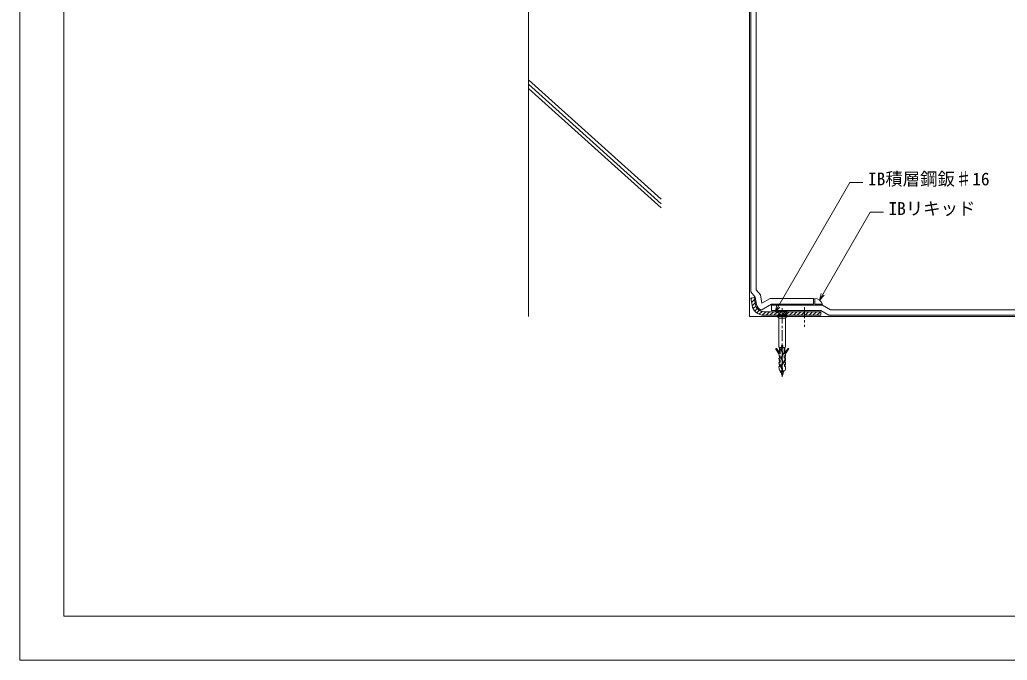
# Model space of a CAD drawing. Units: millimetres, scale not verified. Extents: x -840 to 840, y -594 to 594.
# Drawn here: x -840 to 54, y -594 to -15 of the extents above; entities that cross this region are included whole.
import ezdxf
from ezdxf.enums import TextEntityAlignment as Align

# ---------------------------------------------------------------- set-up
doc = ezdxf.new("R2010")
doc.units = ezdxf.units.MM
doc.header["$LTSCALE"] = 2
doc.linetypes.add('CHAIN1', pattern=[8, 5, -1, 1, -1])
for name, color, linetype, lineweight in [('0-0_寸法線', 7, 'Continuous', 9), ('0-1_文字', 5, 'Continuous', 9), ('0-3_輪郭線', 2, 'Continuous', 9), ('0-4_図面枠', 7, 'Continuous', 9), ('0-8_躯体', 7, 'Continuous', 9), ('0-B_IBｼｰﾄ', 7, 'Continuous', 9), ('0-C_中心線', 2, 'CHAIN1', 9), ('0-D_部材(ﾋﾞｽ類)', 7, 'Continuous', 9), ('0-E_部材(積層鋼板)', 4, 'Continuous', 9), ('0-F_IBリキッド', 7, 'Continuous', 9)]:
    doc.layers.add(name, color=color, linetype=linetype, lineweight=lineweight)
doc.styles.add('ＭＳ ゴシック', font='')
doc.styles.get('ＭＳ ゴシック').set_extended_font_data('MS Gothic')

msp = doc.modelspace()

# ---------------------------------------------------------------- linework, layer by layer
at = {"layer": '0-0_寸法線'}
for p, q in [((-156.316, -278.769), (-88.783, -161.798)), ((-88.783, -161.798), (-76.783, -161.798)), ((-116.184, -268.148), (-70.226, -188.546)), ((-70.226, -188.546), (-58.226, -188.546))]:
    msp.add_line(p, q, dxfattribs=at)
for points in [[(-111.941, -263.905), (-116.184, -268.148), (-114.631, -262.352)], [(-152.073, -274.527), (-156.316, -278.769), (-154.763, -272.974)]]:
    msp.add_lwpolyline(points, dxfattribs=at)
at = {"layer": '0-3_輪郭線'}
msp.add_lwpolyline([(800, 554), (-800, 554), (-800, -554), (800, -554)], close=True, dxfattribs=at)
at = {"layer": '0-4_図面枠'}
msp.add_lwpolyline([(840, -594), (840, 594), (-840, 594), (-840, -594)], close=True, dxfattribs=at)
at = {"layer": '0-8_躯体'}
for p, q in [((-379.365, -282.936), (-379.365, 317.064)), ((-179.365, -282.936), (-179.365, 317.064)), ((-379.431, -69.028), (-259.365, -177.055)), ((-379.407, -76.756), (-259.365, -184.806)), ((-379.365, -72.936), (-259.365, -181.013)), ((-179.365, -282.936), (420.635, -282.936))]:
    msp.add_line(p, q, dxfattribs=at)
at = {"layer": '0-B_IBｼｰﾄ'}
for p, q in [((-178.365, -260.765), (-178.365, 254.785)), ((-173.365, -258.945), (-173.365, 253.445)), ((-169.57, -263.468), (-173.365, -258.945)), ((-174.261, -265.655), (-178.365, -260.765)), ((-173.107, -272.205), (-174.261, -265.655)), ((-168.233, -271.052), (-169.57, -263.468)), ((-168.233, -271.052), (-160.815, -266.769)), ((-169.01, -277.274), (-159.475, -271.769)), ((-121.485, -271.769), (-159.475, -271.769)), ((-113.485, -272.769), (-159.475, -272.769)), ((-159.475, -277.769), (-159.475, -272.769)), ((-113.485, -272.769), (-106.268, -276.936)), ((-106.268, -276.936), (420.635, -276.936)), ((-114.825, -277.769), (-159.475, -277.769)), ((-114.825, -277.769), (-107.608, -281.936)), ((-107.608, -281.936), (420.635, -281.936))]:
    msp.add_line(p, q, dxfattribs=at)
msp.add_lwpolyline([(-121.485, -271.769), (-121.485, -266.769), (-160.815, -266.769)], dxfattribs=at)
msp.add_arc((-166.475, -271.036), 6.733, 190, 247.88812, dxfattribs=at)
at = {"layer": '0-C_中心線'}
for p, q in [((-149.825, -337.504), (-149.825, -273.606)), ((-129.825, -274.521), (-129.825, -292.521))]:
    msp.add_line(p, q, dxfattribs=at)
at = {"layer": '0-D_部材(ﾋﾞｽ類)'}
for p, q in [((-154.325, -278.769), (-145.325, -278.769)), ((-154.322, -282.936), (-145.327, -282.936)), ((-146.825, -284.451), (-152.825, -284.451)), ((-148.155, -281.599), (-151.495, -281.599)), ((-151.495, -282.334), (-151.495, -282.013)), ((-148.155, -282.013), (-148.155, -282.334)), ((-150.239, -311.465), (-150.808, -312.889)), ((-150.197, -311.45), (-150.777, -312.9)), ((-150.192, -313.135), (-149.621, -311.707)), ((-150.173, -310.363), (-150.173, -311.154)), ((-150.161, -313.147), (-149.581, -311.696)), ((-150.14, -310.344), (-150.14, -311.154)), ((-149.509, -311.154), (-149.509, -310.344)), ((-149.476, -311.154), (-149.476, -310.363)), ((-152.004, -315.939), (-152.202, -315.68)), ((-149.43, -317.122), (-150.798, -320.321)), ((-150.79, -321.2), (-149.411, -324.265)), ((-150.785, -313.756), (-149.437, -316.663)), ((-149.399, -317.135), (-150.768, -320.334)), ((-150.76, -321.187), (-149.381, -324.251)), ((-150.755, -313.742), (-149.407, -316.649)), ((-150.287, -320.541), (-148.917, -317.375)), ((-148.833, -323.943), (-150.281, -320.929)), ((-150.257, -320.554), (-148.886, -317.388)), ((-148.799, -323.936), (-150.251, -320.915)), ((-148.92, -316.418), (-150.188, -313.465)), ((-148.89, -316.404), (-150.157, -313.452)), ((-147.645, -315.939), (-147.447, -315.68)), ((-149.448, -324.834), (-150.996, -327.757)), ((-150.995, -328.907), (-150.27, -330.274)), ((-149.42, -324.851), (-150.966, -327.772)), ((-150.966, -328.891), (-150.24, -330.258)), ((-150.413, -328.05), (-148.827, -325.081)), ((-149.679, -329.942), (-150.407, -328.625)), ((-150.384, -328.065), (-148.797, -325.097)), ((-149.65, -329.926), (-150.378, -328.608)), ((-150.148, -330.632), (-150.181, -330.632)), ((-150.181, -330.632), (-150.161, -332.334)), ((-149.468, -330.632), (-149.501, -330.632)), ((-149.488, -332.334), (-149.468, -330.632)), ((-148.651, -332.334), (-151.662, -333.385)), ((-148.938, -332.334), (-151.662, -333.285)), ((-151.118, -332.334), (-151.032, -332.655)), ((-148.532, -332.334), (-150.741, -333.739)), ((-148.876, -335.111), (-150.516, -335.682)), ((-148.876, -335.211), (-150.516, -335.782)), ((-149.191, -334.796), (-150.283, -335.449)), ((-149.351, -335.393), (-150.157, -335.92))]:
    msp.add_line(p, q, dxfattribs=at)
for points in [[(-151.787, -281.306), (-154.325, -278.769), (-154.325, -278.469), (-145.325, -278.469), (-145.325, -278.769), (-147.862, -281.306)], [(-146.784, -284.392), (-145.327, -282.936), (-145.327, -282.334), (-154.322, -282.334), (-154.322, -282.936), (-152.865, -284.392)], [(-152.807, -284.534), (-152.807, -310.871), (-152.789, -310.871), (-152.718, -310.907), (-152.647, -310.907), (-152.575, -310.942), (-152.367, -310.989)], [(-147.282, -310.989), (-147.074, -310.942), (-147.002, -310.907), (-146.931, -310.907), (-146.86, -310.871), (-146.842, -310.871), (-146.842, -284.534)], [(-155.573, -312.748), (-152.825, -316.945), (-152.736, -318.545), (-151.669, -318.545), (-151.669, -320.767), (-152.825, -320.767), (-152.736, -322.385), (-151.722, -322.385), (-151.793, -324.59), (-152.825, -324.59), (-152.736, -326.207), (-151.865, -326.207), (-151.936, -328.43), (-152.825, -328.43), (-152.717, -330.57), (-152.075, -332.334), (-147.575, -332.334), (-146.932, -330.57), (-146.825, -328.43), (-147.713, -328.43), (-147.785, -326.207), (-146.913, -326.207), (-146.825, -324.59), (-147.856, -324.59), (-147.927, -322.385), (-146.913, -322.385), (-146.825, -320.767), (-147.98, -320.767), (-147.98, -318.545), (-146.913, -318.545), (-146.825, -316.945), (-144.076, -312.748)], [(-152.202, -311.191), (-152.202, -315.68), (-154.85, -312.215)], [(-150.173, -311.083), (-151.669, -311.083), (-151.669, -316.945), (-151.935, -316.945), (-151.935, -316.192)], [(-149.476, -311.083), (-147.98, -311.083), (-147.98, -316.945), (-147.714, -316.945), (-147.714, -316.192)], [(-144.799, -312.215), (-147.447, -315.68), (-147.447, -311.191)], [(-152.736, -318.545), (-152.736, -318.794), (-152.433, -319.559), (-152.398, -320.767)], [(-146.913, -318.545), (-146.913, -318.794), (-147.216, -319.559), (-147.251, -320.767)], [(-152.345, -324.59), (-152.362, -323.381), (-152.736, -322.581), (-152.736, -322.385)], [(-152.736, -326.207), (-152.736, -326.385), (-152.291, -327.221), (-152.273, -328.43)], [(-146.913, -326.207), (-146.913, -326.385), (-147.358, -327.221), (-147.376, -328.43)], [(-147.305, -324.59), (-147.287, -323.381), (-146.913, -322.581), (-146.913, -322.385)], [(-150.61, -332.334), (-151.032, -332.655), (-151.662, -333.285), (-151.662, -333.385), (-150.741, -333.739), (-150.283, -335.449), (-150.516, -335.682), (-150.516, -335.782), (-150.157, -335.92), (-149.825, -337.16), (-149.351, -335.393), (-148.876, -335.211), (-148.876, -335.111), (-149.191, -334.796), (-148.532, -332.334)], [(-150.148, -332.334), (-150.148, -331.357), (-149.501, -331.357), (-149.501, -332.334)]]:
    msp.add_lwpolyline(points, dxfattribs=at)
for centre, radius, start, end in [((-153.007, -284.534), 0.2, 0, 45), ((-152.495, -282.013), 1, 0, 45), ((-147.155, -282.013), 1, 135, 180), ((-146.642, -284.534), 0.2, 135, 180), ((-155.207, -312.487), 0.449, 37.38183, 215.39037), ((-152.409, -311.191), 0.207, 0, 78.37519), ((-149.825, -309.775), 0.683, 300.64443, 239.35557), ((-149.825, -309.775), 0.65, 298.99242, 241.00758), ((-150.936, -311.154), 0.763, 335.97512, 0), ((-150.936, -311.154), 0.796, 338.19323, 0), ((-150.936, -311.154), 1.427, 337.19074, 0), ((-150.936, -311.154), 1.46, 338.19323, 0), ((-147.24, -311.191), 0.207, 101.62481, 180), ((-144.442, -312.487), 0.449, 324.60963, 142.61817), ((-152.435, -316.192), 0.5, 0, 30.42714), ((-149.791, -313.295), 1.095, 158.2146, 204.87271), ((-149.791, -320.751), 1.095, 156.84042, 204.22194), ((-149.791, -313.295), 1.062, 158.17187, 204.87271), ((-149.791, -320.751), 1.062, 156.84042, 204.22194), ((-149.862, -320.728), 0.465, 156.27812, 205.66734), ((-149.862, -320.728), 0.431, 156.27812, 205.66734), ((-149.791, -313.295), 0.431, 158.20137, 203.23665), ((-149.791, -313.295), 0.398, 158.19323, 203.23665), ((-149.949, -316.9), 0.564, 336.84042, 24.87271), ((-149.949, -316.9), 0.597, 336.84042, 24.87271), ((-150.013, -316.9), 1.194, 336.58818, 23.8287), ((-150.013, -316.9), 1.228, 336.58818, 23.8287), ((-147.214, -316.192), 0.5, 149.57286, 180), ((-149.911, -328.331), 1.228, 152.09899, 207.95156), ((-149.911, -328.331), 1.194, 152.09899, 207.95156), ((-149.887, -328.331), 0.597, 151.87656, 209.41932), ((-149.887, -328.331), 0.564, 151.87656, 209.43109), ((-150.944, -330.632), 0.763, 0, 27.95156), ((-150.944, -330.632), 0.796, 0, 27.95156), ((-150.928, -330.632), 1.427, 0, 28.91197), ((-150.928, -330.632), 1.46, 0, 28.91198), ((-149.915, -324.518), 0.564, 325.90086, 26.66039), ((-149.915, -324.518), 0.597, 326.07565, 26.59167), ((-149.88, -324.518), 1.194, 331.85925, 28.78795), ((-149.88, -324.518), 1.228, 331.85949, 28.27499)]:
    msp.add_arc(centre, radius, start, end, dxfattribs=at)
at = {"layer": '0-E_部材(積層鋼板)'}
for p, q in [((-178.189, -267.373), (-176.944, -266.128)), ((-177.659, -270.379), (-174.926, -267.646)), ((-177.097, -273.352), (-174.396, -270.651)), ((-176.163, -275.954), (-173.774, -273.564)), ((-174.771, -278.097), (-172.515, -275.841)), ((-172.918, -279.78), (-170.653, -277.515)), ((-170.666, -281.063), (-168.162, -278.56)), ((-167.88, -281.813), (-164.836, -278.769)), ((-164.468, -281.936), (-161.301, -278.769)), ((-160.932, -281.936), (-157.765, -278.769)), ((-157.396, -281.936), (-154.23, -278.769)), ((-153.861, -281.936), (-150.694, -278.769)), ((-146.79, -281.936), (-143.623, -278.769)), ((-143.254, -281.936), (-140.088, -278.769)), ((-139.719, -281.936), (-136.552, -278.769)), ((-136.183, -281.936), (-133.017, -278.769)), ((-129.112, -281.936), (-125.946, -278.769)), ((-125.577, -281.936), (-122.41, -278.769)), ((-122.041, -281.936), (-118.874, -278.769)), ((-118.506, -281.936), (-115.339, -278.769)), ((-114.97, -281.936), (-114.825, -281.79))]:
    msp.add_line(p, q, dxfattribs=at)
for points in [[(-174.091, -272.379), (-175.246, -265.829), (-178.365, -266.379), (-177.21, -272.929)], [(-149.825, -281.936), (-149.825, -278.769), (-166.475, -278.769)], [(-166.475, -281.936), (-149.825, -281.936), (-129.825, -281.936), (-129.825, -278.769), (-149.825, -278.769), (-149.825, -281.936)], [(-150.325, -281.936), (-149.825, -281.435), (-147.159, -278.769)], [(-132.648, -281.936), (-129.825, -279.113), (-129.481, -278.769)]]:
    msp.add_lwpolyline(points, dxfattribs=at)
at = {"layer": '0-E_部材(積層鋼板)', "color": 7}
for points in [[(-174.091, -272.379), (-175.246, -265.829), (-178.365, -266.379), (-177.21, -272.929)], [(-166.475, -281.936), (-114.825, -281.936), (-114.825, -278.769), (-166.475, -278.769)]]:
    msp.add_lwpolyline(points, dxfattribs=at)
at = {"layer": '0-E_部材(積層鋼板)'}
msp.add_lwpolyline([(-114.825, -281.936), (-114.825, -278.769), (-129.825, -278.769), (-129.825, -281.936)], close=True, dxfattribs=at)
for radius in [10.9, 7.733]:
    msp.add_arc((-166.475, -271.036), radius, 190, 270, dxfattribs=at)
at = {"layer": '0-E_部材(積層鋼板)', "color": 7}
for radius in [10.9, 7.733]:
    msp.add_arc((-166.475, -271.036), radius, 190, 270, dxfattribs=at)
at = {"layer": '0-F_IBリキッド'}
for p, q in [((-120.485, -271.769), (-120.485, -266.769)), ((-113.485, -271.769), (-120.485, -271.769))]:
    msp.add_line(p, q, dxfattribs=at)
msp.add_arc((-120.485, -274.169), 7.4, 18.92464, 90, dxfattribs=at)

# ---------------------------------------------------------------- texts
at = {"layer": '0-1_文字', "color": 7, "style": 'ＭＳ ゴシック'}
for s, p in [('IB積層鋼鈑♯16', (-72.243, -167.857)), ('IBリキッド', (-53.686, -194.605))]:
    msp.add_text(s, height=11.54, dxfattribs=at).set_placement(p, align=Align.BOTTOM_LEFT)

doc.saveas('drawing.dxf')
